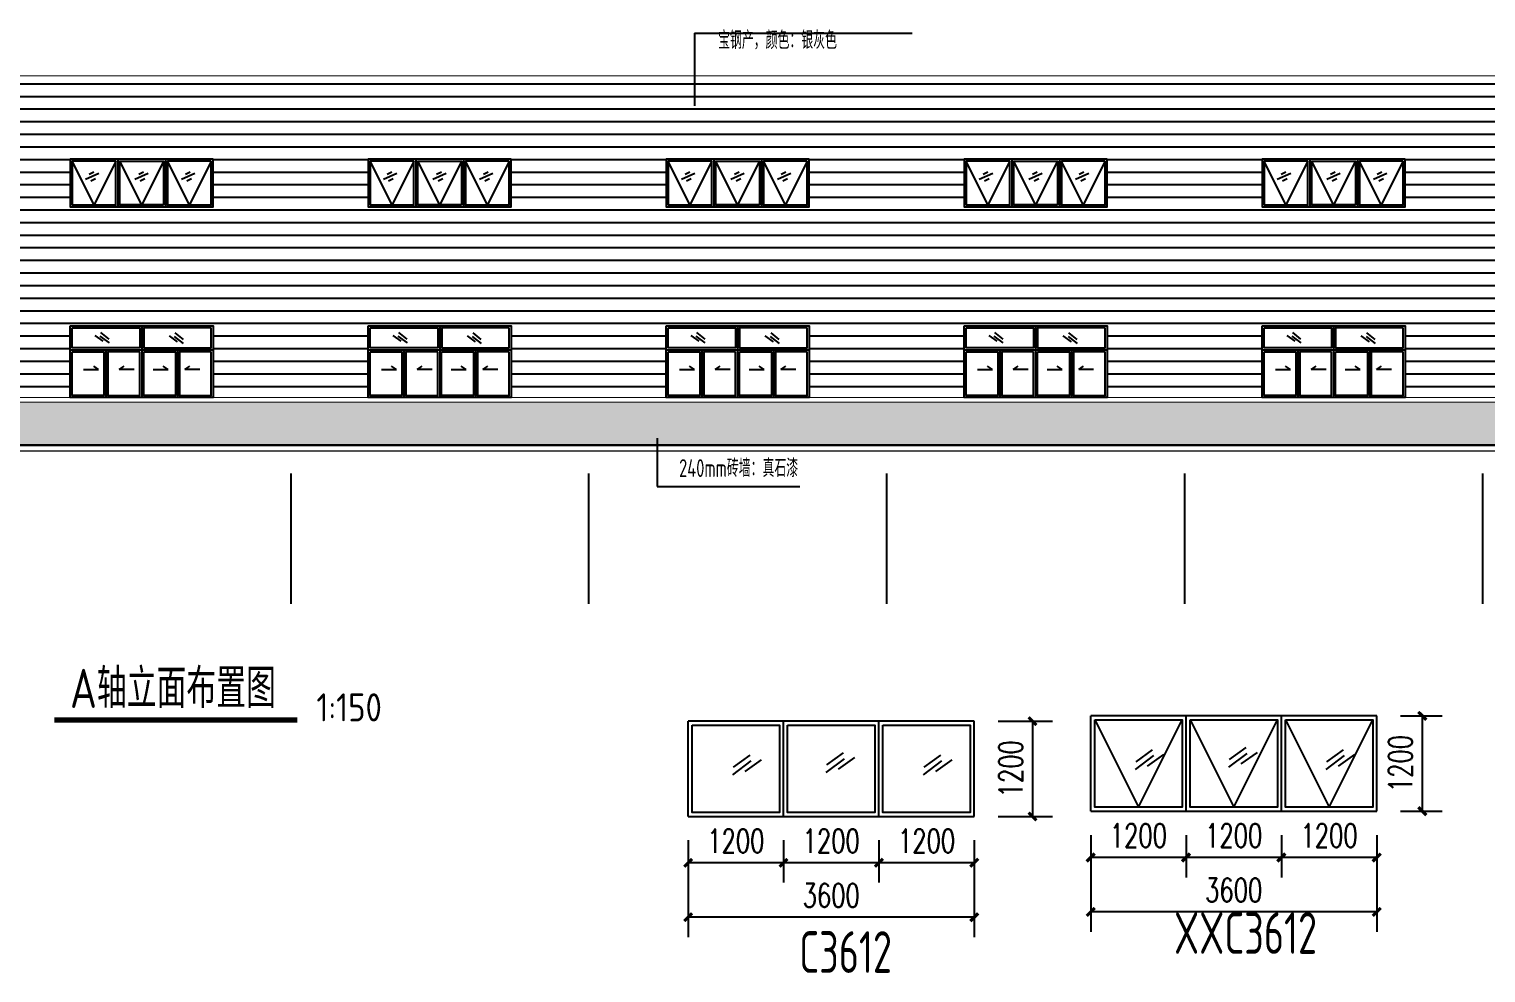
# Model space of a CAD drawing. Extents: x 177291 to 1288761, y 177638 to 322898.
# Drawn here: x 616102 to 652768, y 268441 to 292206 of the extents above; entities that cross this region are included whole.
import ezdxf
from ezdxf.enums import TextEntityAlignment as Align

# ---------------------------------------------------------------- set-up
doc = ezdxf.new("R2010")
doc.units = 0
doc.header["$LTSCALE"] = 1000
for name, color, linetype in [('8', 3, 'Continuous'), ('AXIS', 3, 'Continuous'), ('DIM_SYMB', 3, 'Continuous'), ('PUB_TEXT', 7, 'Continuous'), ('TEXT', 7, 'Continuous')]:
    doc.layers.add(name, color=color, linetype=linetype)
doc.styles.add('_TCH_DIM_T3', font='SIMPLEX', dxfattribs={"width": 0.705882, "bigfont": 'GBCBIG'})
doc.styles.add('C', font='tssdeng.shx', dxfattribs={"height": 3, "bigfont": 'tssdchn.shx'})
doc.styles.get("Standard").update_dxf_attribs({"font": 'gbenor.shx', "bigfont": 'gbcbig.shx'})
doc.styles.add('标准字体', font='tssdeng.shx', dxfattribs={"width": 0.7, "bigfont": 'tssdchn.shx'})
doc.dimstyles.new('TCH-200-2', dxfattribs={"dimtxt": 595, "dimasz": 200, "dimexe": 500, "dimexo": 600, "dimgap": 252.5, "dimtad": 1, "dimdec": 0, "dimlfac": 0.5, "dimzin": 0, "dimdsep": 46, "dimtxsty": '_TCH_DIM_T3', "dimblk": 'ARCHTICK', "dimcen": 0.09, "dimclrd": 124, "dimclre": 124, "dimclrt": 7, "dimazin": 2, "dimtfac": 1, "dimtdec": 0, "dimtix": 1, "dimtmove": 2, "dimatfit": 3, "dimfxl": 1, "dimtolj": 1, "dimtzin": 0, "dimarcsym": 0})

# ---------------------------------------------------------------- blocks, each defined once
blk = doc.blocks.new('_ArchTick')
at = {"color": 0, "linetype": 'ByBlock', "const_width": 0.4}
blk.add_lwpolyline([(-0.5, -0.5), (0.5, 0.5)], dxfattribs=at)
blk = doc.blocks.new('*D388')
at = {"layer": 'AXIS', "color": 124, "linetype": 'ByBlock', "lineweight": -2, "transparency": 16777216}
for p, q in [((647622, 271913), (647622, 270847)), ((650022, 271913), (650022, 270847)), ((650022, 271347), (647622, 271347))]:
    blk.add_line(p, q, dxfattribs=at)
at = {"layer": 'Defpoints', "color": 0, "linetype": 'ByBlock', "transparency": 16777216}
for p in [(647622, 272513), (650022, 272513), (647622, 271347)]:
    blk.add_point(p, dxfattribs=at)
at = {"layer": 'AXIS', "color": 124, "linetype": 'ByBlock', "lineweight": -2, "transparency": 16777216, "xscale": 200, "yscale": 200, "zscale": 200, "rotation": 180}
blk.add_blockref('_ArchTick', (647622, 271347), dxfattribs=at)
at = {"layer": 'AXIS', "color": 124, "linetype": 'ByBlock', "lineweight": -2, "transparency": 16777216, "xscale": 200, "yscale": 200, "zscale": 200}
blk.add_blockref('_ArchTick', (650022, 271347), dxfattribs=at)
at = {"layer": 'AXIS', "color": 7, "linetype": 'ByBlock', "transparency": 16777216, "insert": (648822, 271897), "char_height": 595, "attachment_point": 5, "style": '_TCH_DIM_T3'}
blk.add_mtext('\\A1;1200', dxfattribs=at)
blk = doc.blocks.new('*D389')
at = {"layer": 'AXIS', "color": 124, "linetype": 'ByBlock', "lineweight": -2, "transparency": 16777216}
for p, q in [((645222, 271913), (645222, 270847)), ((647622, 271913), (647622, 270847)), ((647622, 271347), (645222, 271347))]:
    blk.add_line(p, q, dxfattribs=at)
at = {"layer": 'Defpoints', "color": 0, "linetype": 'ByBlock', "transparency": 16777216}
for p in [(645222, 272513), (647622, 272513), (645222, 271347)]:
    blk.add_point(p, dxfattribs=at)
at = {"layer": 'AXIS', "color": 124, "linetype": 'ByBlock', "lineweight": -2, "transparency": 16777216, "xscale": 200, "yscale": 200, "zscale": 200, "rotation": 180}
blk.add_blockref('_ArchTick', (645222, 271347), dxfattribs=at)
at = {"layer": 'AXIS', "color": 124, "linetype": 'ByBlock', "lineweight": -2, "transparency": 16777216, "xscale": 200, "yscale": 200, "zscale": 200}
blk.add_blockref('_ArchTick', (647622, 271347), dxfattribs=at)
at = {"layer": 'AXIS', "color": 7, "linetype": 'ByBlock', "transparency": 16777216, "insert": (646422, 271897), "char_height": 595, "attachment_point": 5, "style": '_TCH_DIM_T3'}
blk.add_mtext('\\A1;1200', dxfattribs=at)
blk = doc.blocks.new('*D390')
at = {"layer": 'AXIS', "color": 124, "linetype": 'ByBlock', "lineweight": -2, "transparency": 16777216}
for p, q in [((642822, 271913), (642822, 269476)), ((650022, 271913), (650022, 269476)), ((650022, 269976), (642822, 269976))]:
    blk.add_line(p, q, dxfattribs=at)
at = {"layer": 'Defpoints', "color": 0, "linetype": 'ByBlock', "transparency": 16777216}
for p in [(642822, 272513), (650022, 272513), (642822, 269976)]:
    blk.add_point(p, dxfattribs=at)
at = {"layer": 'AXIS', "color": 124, "linetype": 'ByBlock', "lineweight": -2, "transparency": 16777216, "xscale": 200, "yscale": 200, "zscale": 200, "rotation": 180}
blk.add_blockref('_ArchTick', (642822, 269976), dxfattribs=at)
at = {"layer": 'AXIS', "color": 124, "linetype": 'ByBlock', "lineweight": -2, "transparency": 16777216, "xscale": 200, "yscale": 200, "zscale": 200}
blk.add_blockref('_ArchTick', (650022, 269976), dxfattribs=at)
at = {"layer": 'AXIS', "color": 7, "linetype": 'ByBlock', "transparency": 16777216, "insert": (646422, 270526), "char_height": 595, "attachment_point": 5, "style": '_TCH_DIM_T3'}
blk.add_mtext('\\A1;3600', dxfattribs=at)
blk = doc.blocks.new('*D391')
at = {"layer": 'AXIS', "color": 124, "linetype": 'ByBlock', "lineweight": -2, "transparency": 16777216}
for p, q in [((650622, 274913), (651668, 274913)), ((651168, 274913), (651168, 272513)), ((650622, 272513), (651668, 272513))]:
    blk.add_line(p, q, dxfattribs=at)
at = {"layer": 'Defpoints', "color": 0, "linetype": 'ByBlock', "transparency": 16777216}
for p in [(650022, 274913), (650022, 272513), (651168, 272513)]:
    blk.add_point(p, dxfattribs=at)
at = {"layer": 'AXIS', "color": 124, "linetype": 'ByBlock', "lineweight": -2, "transparency": 16777216, "xscale": 200, "yscale": 200, "zscale": 200}
for p, rotation in [((651168, 274913), 90), ((651168, 272513), 270)]:
    blk.add_blockref('_ArchTick', p, dxfattribs=dict(at, rotation=rotation))
at = {"layer": 'AXIS', "color": 7, "linetype": 'ByBlock', "transparency": 16777216, "insert": (650618, 273713), "char_height": 595, "attachment_point": 5, "rotation": 90, "style": '_TCH_DIM_T3'}
blk.add_mtext('\\A1;1200', dxfattribs=at)
blk = doc.blocks.new('*D392')
at = {"layer": 'AXIS', "color": 124, "linetype": 'ByBlock', "lineweight": -2, "transparency": 16777216}
for p, q in [((642822, 271913), (642822, 270847)), ((645222, 271913), (645222, 270847)), ((645222, 271347), (642822, 271347))]:
    blk.add_line(p, q, dxfattribs=at)
at = {"layer": 'Defpoints', "color": 0, "linetype": 'ByBlock', "transparency": 16777216}
for p in [(642822, 272513), (645222, 272513), (642822, 271347)]:
    blk.add_point(p, dxfattribs=at)
at = {"layer": 'AXIS', "color": 124, "linetype": 'ByBlock', "lineweight": -2, "transparency": 16777216, "xscale": 200, "yscale": 200, "zscale": 200, "rotation": 180}
blk.add_blockref('_ArchTick', (642822, 271347), dxfattribs=at)
at = {"layer": 'AXIS', "color": 124, "linetype": 'ByBlock', "lineweight": -2, "transparency": 16777216, "xscale": 200, "yscale": 200, "zscale": 200}
blk.add_blockref('_ArchTick', (645222, 271347), dxfattribs=at)
at = {"layer": 'AXIS', "color": 7, "linetype": 'ByBlock', "transparency": 16777216, "insert": (644022, 271897), "char_height": 595, "attachment_point": 5, "style": '_TCH_DIM_T3'}
blk.add_mtext('\\A1;1200', dxfattribs=at)
blk = doc.blocks.new('*D405')
at = {"layer": 'AXIS', "color": 124, "linetype": 'ByBlock', "lineweight": -2, "transparency": 16777216}
for p, q in [((637490, 271780), (637490, 270713)), ((639890, 271780), (639890, 270713)), ((639890, 271213), (637490, 271213))]:
    blk.add_line(p, q, dxfattribs=at)
at = {"layer": 'Defpoints', "color": 0, "linetype": 'ByBlock', "transparency": 16777216}
for p in [(637490, 272380), (639890, 272380), (637490, 271213)]:
    blk.add_point(p, dxfattribs=at)
at = {"layer": 'AXIS', "color": 124, "linetype": 'ByBlock', "lineweight": -2, "transparency": 16777216, "xscale": 200, "yscale": 200, "zscale": 200, "rotation": 180}
blk.add_blockref('_ArchTick', (637490, 271213), dxfattribs=at)
at = {"layer": 'AXIS', "color": 124, "linetype": 'ByBlock', "lineweight": -2, "transparency": 16777216, "xscale": 200, "yscale": 200, "zscale": 200}
blk.add_blockref('_ArchTick', (639890, 271213), dxfattribs=at)
at = {"layer": 'AXIS', "color": 7, "linetype": 'ByBlock', "transparency": 16777216, "insert": (638690, 271763), "char_height": 595, "attachment_point": 5, "style": '_TCH_DIM_T3'}
blk.add_mtext('\\A1;1200', dxfattribs=at)
blk = doc.blocks.new('*D406')
at = {"layer": 'AXIS', "color": 124, "linetype": 'ByBlock', "lineweight": -2, "transparency": 16777216}
for p, q in [((635090, 271780), (635090, 270713)), ((637490, 271780), (637490, 270713)), ((637490, 271213), (635090, 271213))]:
    blk.add_line(p, q, dxfattribs=at)
at = {"layer": 'Defpoints', "color": 0, "linetype": 'ByBlock', "transparency": 16777216}
for p in [(635090, 272380), (637490, 272380), (635090, 271213)]:
    blk.add_point(p, dxfattribs=at)
at = {"layer": 'AXIS', "color": 124, "linetype": 'ByBlock', "lineweight": -2, "transparency": 16777216, "xscale": 200, "yscale": 200, "zscale": 200, "rotation": 180}
blk.add_blockref('_ArchTick', (635090, 271213), dxfattribs=at)
at = {"layer": 'AXIS', "color": 124, "linetype": 'ByBlock', "lineweight": -2, "transparency": 16777216, "xscale": 200, "yscale": 200, "zscale": 200}
blk.add_blockref('_ArchTick', (637490, 271213), dxfattribs=at)
at = {"layer": 'AXIS', "color": 7, "linetype": 'ByBlock', "transparency": 16777216, "insert": (636290, 271763), "char_height": 595, "attachment_point": 5, "style": '_TCH_DIM_T3'}
blk.add_mtext('\\A1;1200', dxfattribs=at)
blk = doc.blocks.new('*D407')
at = {"layer": 'AXIS', "color": 124, "linetype": 'ByBlock', "lineweight": -2, "transparency": 16777216}
for p, q in [((632690, 271780), (632690, 269343)), ((639890, 271780), (639890, 269343)), ((639890, 269843), (632690, 269843))]:
    blk.add_line(p, q, dxfattribs=at)
at = {"layer": 'Defpoints', "color": 0, "linetype": 'ByBlock', "transparency": 16777216}
for p in [(632690, 272380), (639890, 272380), (632690, 269843)]:
    blk.add_point(p, dxfattribs=at)
at = {"layer": 'AXIS', "color": 124, "linetype": 'ByBlock', "lineweight": -2, "transparency": 16777216, "xscale": 200, "yscale": 200, "zscale": 200, "rotation": 180}
blk.add_blockref('_ArchTick', (632690, 269843), dxfattribs=at)
at = {"layer": 'AXIS', "color": 124, "linetype": 'ByBlock', "lineweight": -2, "transparency": 16777216, "xscale": 200, "yscale": 200, "zscale": 200}
blk.add_blockref('_ArchTick', (639890, 269843), dxfattribs=at)
at = {"layer": 'AXIS', "color": 7, "linetype": 'ByBlock', "transparency": 16777216, "insert": (636290, 270393), "char_height": 595, "attachment_point": 5, "style": '_TCH_DIM_T3'}
blk.add_mtext('\\A1;3600', dxfattribs=at)
blk = doc.blocks.new('*D408')
at = {"layer": 'AXIS', "color": 124, "linetype": 'ByBlock', "lineweight": -2, "transparency": 16777216}
for p, q in [((640490, 274780), (641858, 274780)), ((641358, 274780), (641358, 272380)), ((640490, 272380), (641858, 272380))]:
    blk.add_line(p, q, dxfattribs=at)
at = {"layer": 'Defpoints', "color": 0, "linetype": 'ByBlock', "transparency": 16777216}
for p in [(639890, 274780), (639890, 272380), (641358, 272380)]:
    blk.add_point(p, dxfattribs=at)
at = {"layer": 'AXIS', "color": 124, "linetype": 'ByBlock', "lineweight": -2, "transparency": 16777216, "xscale": 200, "yscale": 200, "zscale": 200}
for p, rotation in [((641358, 274780), 90), ((641358, 272380), 270)]:
    blk.add_blockref('_ArchTick', p, dxfattribs=dict(at, rotation=rotation))
at = {"layer": 'AXIS', "color": 7, "linetype": 'ByBlock', "transparency": 16777216, "insert": (640808, 273580), "char_height": 595, "attachment_point": 5, "rotation": 90, "style": '_TCH_DIM_T3'}
blk.add_mtext('\\A1;1200', dxfattribs=at)
blk = doc.blocks.new('*D409')
at = {"layer": 'AXIS', "color": 124, "linetype": 'ByBlock', "lineweight": -2, "transparency": 16777216}
for p, q in [((632690, 271780), (632690, 270713)), ((635090, 271780), (635090, 270713)), ((635090, 271213), (632690, 271213))]:
    blk.add_line(p, q, dxfattribs=at)
at = {"layer": 'Defpoints', "color": 0, "linetype": 'ByBlock', "transparency": 16777216}
for p in [(632690, 272380), (635090, 272380), (632690, 271213)]:
    blk.add_point(p, dxfattribs=at)
at = {"layer": 'AXIS', "color": 124, "linetype": 'ByBlock', "lineweight": -2, "transparency": 16777216, "xscale": 200, "yscale": 200, "zscale": 200, "rotation": 180}
blk.add_blockref('_ArchTick', (632690, 271213), dxfattribs=at)
at = {"layer": 'AXIS', "color": 124, "linetype": 'ByBlock', "lineweight": -2, "transparency": 16777216, "xscale": 200, "yscale": 200, "zscale": 200}
blk.add_blockref('_ArchTick', (635090, 271213), dxfattribs=at)
at = {"layer": 'AXIS', "color": 7, "linetype": 'ByBlock', "transparency": 16777216, "insert": (633890, 271763), "char_height": 595, "attachment_point": 5, "style": '_TCH_DIM_T3'}
blk.add_mtext('\\A1;1200', dxfattribs=at)

msp = doc.modelspace()

# ---------------------------------------------------------------- hatches: boundary and pattern name
at = {"true_color": 0xc7c8ca}
h = msp.add_hatch(dxfattribs=at)
h.set_pattern_fill('ANSI31', color=9, scale=200, angle=315)
h.set_pattern_definition([(0, (0, 0), (9e-14, 317.5), [])])
h.paths.add_polyline_path([(660151.98, 291030.6), (607665.65, 291030.6), (607698.94, 282930.68), (609635.26, 282930.68), (609635.26, 284730.68), (613235.29, 284730.68), (613235.29, 282930.68), (617135.26, 282930.68), (617135.26, 284730.68), (620735.29, 284730.68), (620735.29, 282930.68), (624635.26, 282930.68), (624635.26, 284730.68), (628235.29, 284730.68), (628235.29, 282930.68), (632135.26, 282930.68), (632135.26, 284730.68), (635735.29, 284730.68), (635735.29, 282930.68), (639635.26, 282930.68), (639635.26, 284730.68), (643235.29, 284730.68), (643235.29, 282930.68), (647135.26, 282930.68), (647135.26, 284730.68), (650735.29, 284730.68), (650735.29, 282930.68), (651035.28, 282930.68), (654635.26, 282930.68), (654635.26, 284730.68), (658235.29, 284730.68), (658235.29, 282930.68), (660185.27, 282930.68)])
h.paths.add_polyline_path([(635735.31, 287730.68), (632135.31, 287730.68), (632135.31, 288930.68), (635735.31, 288930.68)], flags=16)
h.paths.add_polyline_path([(635685.67, 287780.71), (634585.62, 287780.67), (634585.61, 288880.67), (635685.67, 288880.71)], flags=0)
h.paths.add_polyline_path([(634485.31, 287780.68), (633385.31, 287780.68), (633385.31, 288880.67), (634485.31, 288880.67)], flags=0)
h.paths.add_polyline_path([(639635.31, 288930.68), (643235.31, 288930.68), (643235.31, 287730.68), (639635.31, 287730.68)], flags=16)
h.paths.add_polyline_path([(639685.25, 287780.68), (639685.25, 288880.67), (640785.31, 288880.67), (640785.31, 287780.68)], flags=0)
h.paths.add_polyline_path([(633285.31, 287780.68), (632185.25, 287780.68), (632185.25, 288880.67), (633285.31, 288880.67)], flags=0)
h.paths.add_polyline_path([(640885.31, 287780.68), (640885.31, 288880.67), (641985.31, 288880.67), (641985.31, 287780.68)], flags=0)
h.paths.add_polyline_path([(642085.62, 287780.67), (642085.61, 288880.67), (643185.67, 288880.71), (643185.67, 287780.71)], flags=0)
h.paths.add_polyline_path([(628235.31, 287730.68), (624635.31, 287730.68), (624635.31, 288930.68), (628235.31, 288930.68)], flags=16)
h.paths.add_polyline_path([(628185.67, 287780.71), (627085.62, 287780.67), (627085.61, 288880.67), (628185.67, 288880.71)], flags=0)
h.paths.add_polyline_path([(626985.31, 287780.68), (625885.31, 287780.68), (625885.31, 288880.67), (626985.31, 288880.67)], flags=0)
h.paths.add_polyline_path([(647135.31, 288930.68), (650735.31, 288930.68), (650735.31, 287730.68), (647135.31, 287730.68)], flags=16)
h.paths.add_polyline_path([(647185.25, 287780.68), (647185.25, 288880.67), (648285.31, 288880.67), (648285.31, 287780.68)], flags=0)
h.paths.add_polyline_path([(625785.31, 287780.68), (624685.25, 287780.68), (624685.25, 288880.67), (625785.31, 288880.67)], flags=0)
h.paths.add_polyline_path([(648385.31, 287780.68), (648385.31, 288880.67), (649485.31, 288880.67), (649485.31, 287780.68)], flags=0)
h.paths.add_polyline_path([(649585.62, 287780.67), (649585.61, 288880.67), (650685.67, 288880.71), (650685.67, 287780.71)], flags=0)
h.paths.add_polyline_path([(620735.31, 287730.68), (617135.31, 287730.68), (617135.31, 288930.68), (620735.31, 288930.68)], flags=16)
h.paths.add_polyline_path([(620685.67, 287780.71), (619585.62, 287780.67), (619585.61, 288880.67), (620685.67, 288880.71)], flags=0)
h.paths.add_polyline_path([(619485.31, 287780.68), (618385.31, 287780.68), (618385.31, 288880.67), (619485.31, 288880.67)], flags=0)
h.paths.add_polyline_path([(654635.31, 288930.68), (658235.31, 288930.68), (658235.31, 287730.68), (654635.31, 287730.68)], flags=16)
h.paths.add_polyline_path([(654685.25, 287780.68), (654685.25, 288880.67), (655785.31, 288880.67), (655785.31, 287780.68)], flags=0)
h.paths.add_polyline_path([(618285.31, 287780.68), (617185.25, 287780.68), (617185.25, 288880.67), (618285.31, 288880.67)], flags=0)
h.paths.add_polyline_path([(655885.31, 287780.68), (655885.31, 288880.67), (656985.31, 288880.67), (656985.31, 287780.68)], flags=0)
h.paths.add_polyline_path([(657085.62, 287780.67), (657085.61, 288880.67), (658185.67, 288880.71), (658185.67, 287780.71)], flags=0)
h.paths.add_polyline_path([(613235.31, 287730.68), (609635.31, 287730.68), (609635.31, 288930.68), (613235.31, 288930.68)], flags=16)
h.paths.add_polyline_path([(613185.67, 287780.71), (612085.62, 287780.67), (612085.61, 288880.67), (613185.67, 288880.71)], flags=0)
h.paths.add_polyline_path([(611985.31, 287780.68), (610885.31, 287780.68), (610885.31, 288880.67), (611985.31, 288880.67)], flags=0)
h.paths.add_polyline_path([(610785.31, 287780.68), (609685.25, 287780.68), (609685.25, 288880.67), (610785.31, 288880.67)], flags=0)
h = msp.add_hatch(dxfattribs=at)
h.set_pattern_fill('AR-B816', color=9, scale=150)
h.set_pattern_definition([(0, (241349.55, 200864.96), (0, 181.9656), []), (90, (241349.55, 200864.96), (-181.9656, 181.9656), [181.9656, -181.9656])])
h.paths.add_polyline_path([(607698.94, 282810.68), (607698.94, 281730.68), (628535.28, 281730.68), (628535.28, 282810.68)])
edge = h.paths.add_edge_path()
edge.add_line((646835.28, 282810.68), (628535.28, 282810.68))
edge.add_line((628535.28, 282810.68), (628535.28, 281730.68))
edge.add_line((628535.28, 281730.68), (646854.61, 281721.9))
edge.add_line((646854.61, 281721.9), (646854.61, 282801.9))
h.paths.add_polyline_path([(660185.28, 282810.68), (646854.61, 282801.9), (646854.61, 281721.9), (660185.28, 281730.68)])
h.paths.add_polyline_path([(668300.17, 282810.68), (660185.28, 282810.68), (660185.28, 281730.68), (668300.17, 281730.68)])

# ---------------------------------------------------------------- linework, layer by layer
at = {"color": 3}
for p, q in [((617735.28, 287780.68), (617185.25, 288880.67)), ((618285.31, 288880.67), (617735.28, 287780.68)), ((618935.31, 287780.68), (618385.31, 288880.67)), ((619485.31, 288880.67), (618935.31, 287780.68)), ((620135.65, 287780.69), (619585.61, 288880.67)), ((620685.67, 288880.71), (620135.65, 287780.69)), ((625235.28, 287780.68), (624685.25, 288880.67)), ((625785.31, 288880.67), (625235.28, 287780.68)), ((626435.31, 287780.68), (625885.31, 288880.67)), ((626985.31, 288880.67), (626435.31, 287780.68)), ((627635.65, 287780.69), (627085.61, 288880.67)), ((628185.67, 288880.71), (627635.65, 287780.69)), ((632735.28, 287780.68), (632185.25, 288880.67)), ((633285.31, 288880.67), (632735.28, 287780.68)), ((633935.31, 287780.68), (633385.31, 288880.67)), ((634485.31, 288880.67), (633935.31, 287780.68)), ((635135.65, 287780.69), (634585.61, 288880.67)), ((635685.67, 288880.71), (635135.65, 287780.69)), ((640235.28, 287780.68), (639685.25, 288880.67)), ((640785.31, 288880.67), (640235.28, 287780.68)), ((641435.31, 287780.68), (640885.31, 288880.67)), ((641985.31, 288880.67), (641435.31, 287780.68)), ((642635.65, 287780.69), (642085.61, 288880.67)), ((643185.67, 288880.71), (642635.65, 287780.69)), ((647735.28, 287780.68), (647185.25, 288880.67)), ((648285.31, 288880.67), (647735.28, 287780.68)), ((648935.31, 287780.68), (648385.31, 288880.67)), ((649485.31, 288880.67), (648935.31, 287780.68)), ((650135.65, 287780.69), (649585.61, 288880.67)), ((650685.67, 288880.71), (650135.65, 287780.69))]:
    msp.add_line(p, q, dxfattribs=at)
for p, q in [((617856.9, 288571.54), (617518.59, 288418.94)), ((617732.28, 288603.59), (617614.61, 288546.53)), ((618335.31, 288930.68), (618335.31, 287730.68)), ((619101.61, 288571.54), (618763.3, 288418.94)), ((618976.99, 288603.59), (618859.32, 288546.53)), ((619535.3, 288930.68), (619535.31, 287730.68)), ((620276.59, 288571.56), (619938.27, 288418.95)), ((620151.96, 288603.61), (620034.3, 288546.55)), ((625356.9, 288571.54), (625018.59, 288418.94)), ((625232.28, 288603.59), (625114.61, 288546.53)), ((625835.31, 288930.68), (625835.31, 287730.68)), ((626601.61, 288571.54), (626263.3, 288418.94)), ((626476.99, 288603.59), (626359.32, 288546.53)), ((627035.3, 288930.68), (627035.31, 287730.68)), ((627776.59, 288571.56), (627438.27, 288418.95)), ((627651.96, 288603.61), (627534.3, 288546.55)), ((632856.9, 288571.54), (632518.59, 288418.94)), ((632732.28, 288603.59), (632614.61, 288546.53)), ((633335.31, 288930.68), (633335.31, 287730.68)), ((634101.61, 288571.54), (633763.3, 288418.94)), ((633976.99, 288603.59), (633859.32, 288546.53)), ((634535.3, 288930.68), (634535.31, 287730.68)), ((635276.59, 288571.56), (634938.27, 288418.95)), ((635151.96, 288603.61), (635034.3, 288546.55)), ((640356.9, 288571.54), (640018.59, 288418.94)), ((640232.28, 288603.59), (640114.61, 288546.53)), ((640835.31, 288930.68), (640835.31, 287730.68)), ((641601.61, 288571.54), (641263.3, 288418.94)), ((641476.99, 288603.59), (641359.32, 288546.53)), ((642035.3, 288930.68), (642035.31, 287730.68)), ((642776.59, 288571.56), (642438.27, 288418.95)), ((642651.96, 288603.61), (642534.3, 288546.55)), ((647856.9, 288571.54), (647518.59, 288418.94)), ((647732.28, 288603.59), (647614.61, 288546.53)), ((648335.31, 288930.68), (648335.31, 287730.68)), ((649101.61, 288571.54), (648763.3, 288418.94)), ((648976.99, 288603.59), (648859.32, 288546.53)), ((649535.3, 288930.68), (649535.31, 287730.68)), ((650276.59, 288571.56), (649938.27, 288418.95)), ((650151.96, 288603.61), (650034.3, 288546.55)), ((617768.47, 288435.69), (617650.81, 288378.63)), ((619013.19, 288435.69), (618895.52, 288378.63)), ((620188.16, 288435.71), (620070.5, 288378.65)), ((625268.47, 288435.69), (625150.81, 288378.63)), ((626513.19, 288435.69), (626395.52, 288378.63)), ((627688.16, 288435.71), (627570.5, 288378.65)), ((632768.47, 288435.69), (632650.81, 288378.63)), ((634013.19, 288435.69), (633895.52, 288378.63)), ((635188.16, 288435.71), (635070.5, 288378.65)), ((640268.47, 288435.69), (640150.81, 288378.63)), ((641513.19, 288435.69), (641395.52, 288378.63)), ((642688.16, 288435.71), (642570.5, 288378.65)), ((647768.47, 288435.69), (647650.81, 288378.63)), ((649013.19, 288435.69), (648895.52, 288378.63)), ((650188.16, 288435.71), (650070.5, 288378.65)), ((620735.31, 287730.68), (617135.25, 287730.68)), ((628235.31, 287730.68), (624635.25, 287730.68)), ((635735.31, 287730.68), (632135.25, 287730.68)), ((643235.31, 287730.68), (639635.25, 287730.68)), ((650735.31, 287730.68), (647135.25, 287730.68)), ((617897.11, 284567.39), (618105.94, 284399.8)), ((618935.3, 284730.68), (618935.28, 282930.68)), ((619766.43, 284557.24), (619975.26, 284389.65)), ((625397.11, 284567.39), (625605.94, 284399.8)), ((626435.3, 284730.68), (626435.28, 282930.68)), ((627266.43, 284557.24), (627475.26, 284389.65)), ((632897.11, 284567.39), (633105.94, 284399.8)), ((633935.3, 284730.68), (633935.28, 282930.68)), ((634766.43, 284557.24), (634975.26, 284389.65)), ((640397.11, 284567.39), (640605.94, 284399.8)), ((641435.3, 284730.68), (641435.28, 282930.68)), ((642266.43, 284557.24), (642475.26, 284389.65)), ((647897.11, 284567.39), (648105.94, 284399.8)), ((648935.3, 284730.68), (648935.28, 282930.68)), ((649766.43, 284557.24), (649975.26, 284389.65)), ((617754.41, 284490.23), (617959.76, 284344.15)), ((617883.19, 284476.32), (618112.9, 284302.41)), ((619623.73, 284480.08), (619829.08, 284334)), ((619752.51, 284466.17), (619982.22, 284292.26)), ((625254.41, 284490.23), (625459.76, 284344.15)), ((625383.19, 284476.32), (625612.9, 284302.41)), ((627123.73, 284480.08), (627329.08, 284334)), ((627252.51, 284466.17), (627482.22, 284292.26)), ((632754.41, 284490.23), (632959.76, 284344.15)), ((632883.19, 284476.32), (633112.9, 284302.41)), ((634623.73, 284480.08), (634829.08, 284334)), ((634752.51, 284466.17), (634982.22, 284292.26)), ((640254.41, 284490.23), (640459.76, 284344.15)), ((640383.19, 284476.32), (640612.9, 284302.41)), ((642123.73, 284480.08), (642329.08, 284334)), ((642252.51, 284466.17), (642482.22, 284292.26)), ((647754.41, 284490.23), (647959.76, 284344.15)), ((647883.19, 284476.32), (648112.9, 284302.41)), ((649623.73, 284480.08), (649829.08, 284334)), ((649752.51, 284466.17), (649982.22, 284292.26)), ((617135.26, 284130.68), (620735.35, 284130.68)), ((618035.29, 284130.69), (618035.27, 282930.69)), ((619835.29, 284130.68), (619835.29, 282930.68)), ((624635.26, 284130.68), (628235.35, 284130.68)), ((625535.29, 284130.69), (625535.27, 282930.69)), ((627335.29, 284130.68), (627335.29, 282930.68)), ((632135.26, 284130.68), (635735.35, 284130.68)), ((633035.29, 284130.69), (633035.27, 282930.69)), ((634835.29, 284130.68), (634835.29, 282930.68)), ((639635.26, 284130.68), (643235.35, 284130.68)), ((640535.29, 284130.69), (640535.27, 282930.69)), ((642335.29, 284130.68), (642335.29, 282930.68)), ((647135.26, 284130.68), (650735.35, 284130.68)), ((648035.29, 284130.69), (648035.27, 282930.69)), ((649835.29, 284130.68), (649835.29, 282930.68)), ((617474.27, 283637.79), (617850.96, 283637.78)), ((617850.96, 283637.78), (617726.12, 283722.23)), ((618369.35, 283637.78), (618494.18, 283722.22)), ((618746.04, 283637.77), (618369.35, 283637.78)), ((619224.54, 283637.77), (619601.23, 283637.77)), ((619601.23, 283637.77), (619476.39, 283722.21)), ((620019.62, 283637.77), (620144.45, 283722.21)), ((620396.31, 283637.77), (620019.62, 283637.77)), ((624974.27, 283637.79), (625350.96, 283637.78)), ((625350.96, 283637.78), (625226.12, 283722.23)), ((625869.35, 283637.78), (625994.18, 283722.22)), ((626246.04, 283637.77), (625869.35, 283637.78)), ((626724.54, 283637.77), (627101.23, 283637.77)), ((627101.23, 283637.77), (626976.39, 283722.21)), ((627519.62, 283637.77), (627644.45, 283722.21)), ((627896.31, 283637.77), (627519.62, 283637.77)), ((632474.27, 283637.79), (632850.96, 283637.78)), ((632850.96, 283637.78), (632726.12, 283722.23)), ((633369.35, 283637.78), (633494.18, 283722.22)), ((633746.04, 283637.77), (633369.35, 283637.78)), ((634224.54, 283637.77), (634601.23, 283637.77)), ((634601.23, 283637.77), (634476.39, 283722.21)), ((635019.62, 283637.77), (635144.45, 283722.21)), ((635396.31, 283637.77), (635019.62, 283637.77)), ((639974.27, 283637.79), (640350.96, 283637.78)), ((640350.96, 283637.78), (640226.12, 283722.23)), ((640869.35, 283637.78), (640994.18, 283722.22)), ((641246.04, 283637.77), (640869.35, 283637.78)), ((641724.54, 283637.77), (642101.23, 283637.77)), ((642101.23, 283637.77), (641976.39, 283722.21)), ((642519.62, 283637.77), (642644.45, 283722.21)), ((642896.31, 283637.77), (642519.62, 283637.77)), ((647474.27, 283637.79), (647850.96, 283637.78)), ((647850.96, 283637.78), (647726.12, 283722.23)), ((648369.35, 283637.78), (648494.18, 283722.22)), ((648746.04, 283637.77), (648369.35, 283637.78)), ((649224.54, 283637.77), (649601.23, 283637.77)), ((649601.23, 283637.77), (649476.39, 283722.21)), ((650019.62, 283637.77), (650144.45, 283722.21)), ((650396.31, 283637.77), (650019.62, 283637.77)), ((607698.94, 281730.68), (668300.17, 281730.68)), ((668300.17, 281730.68), (607698.94, 281730.68)), ((607698.94, 281730.68), (668300.17, 281730.68)), ((607698.94, 281730.68), (668300.17, 281730.68)), ((632689.72, 272379.76), (632689.72, 274779.76)), ((639889.9, 274779.76), (632689.72, 274779.76)), ((635089.78, 272379.76), (635089.78, 274779.76)), ((635089.78, 272379.76), (635089.78, 274779.76)), ((637489.84, 272379.76), (637489.84, 274779.76)), ((639889.9, 272379.76), (639889.9, 274779.76)), ((642822.13, 272512.89), (642822.13, 274912.89)), ((650022.31, 274912.89), (642822.13, 274912.89)), ((645222.19, 272512.89), (645222.19, 274912.89)), ((645222.19, 272512.89), (645222.19, 274912.89)), ((647622.25, 272512.89), (647622.25, 274912.89)), ((650022.31, 272512.89), (650022.31, 274912.89)), ((642822.13, 272512.89), (645222.19, 272512.89)), ((645222.19, 272512.89), (650022.31, 272512.89)), ((632689.72, 272379.76), (635089.78, 272379.76)), ((635089.78, 272379.76), (639889.9, 272379.76))]:
    msp.add_line(p, q)
at = {"color": 21}
for p, q in [((642922.19, 274812.89), (644022.22, 272612.89)), ((644022.22, 272612.89), (645122.25, 274812.89)), ((645322.19, 274812.89), (646422.22, 272612.89)), ((646422.22, 272612.89), (647522.25, 274812.89)), ((647722.31, 274812.89), (648822.34, 272612.89)), ((648822.34, 272612.89), (649922.37, 274812.89))]:
    msp.add_line(p, q, dxfattribs=at)
at = {"const_width": 30}
for points in [[(607665.65, 291030.6), (668266.88, 291030.6)], [(651035.28, 282930.68), (607698.94, 282930.68)], [(607698.94, 282810.68), (651035.28, 282810.68)], [(668300.17, 282930.68), (651035.28, 282930.68)], [(651035.28, 282810.68), (668300.17, 282810.68)], [(668300.17, 281730.68), (607698.94, 281730.68)], [(605681.4, 281580.68), (669357.51, 281580.68)]]:
    msp.add_lwpolyline(points, dxfattribs=at)
for points in [[(620735.31, 288930.68), (617135.31, 288930.68), (617135.31, 287730.68), (620735.31, 287730.68)], [(628235.31, 288930.68), (624635.31, 288930.68), (624635.31, 287730.68), (628235.31, 287730.68)], [(635735.31, 288930.68), (632135.31, 288930.68), (632135.31, 287730.68), (635735.31, 287730.68)], [(643235.31, 288930.68), (639635.31, 288930.68), (639635.31, 287730.68), (643235.31, 287730.68)], [(650735.31, 288930.68), (647135.31, 288930.68), (647135.31, 287730.68), (650735.31, 287730.68)], [(617135.26, 284730.68), (620735.29, 284730.68), (620735.29, 282930.68), (617135.26, 282930.68)], [(617184.91, 284680.7), (618884.98, 284680.67), (618884.97, 284180.67), (617184.9, 284180.7)], [(620685.68, 284680.68), (618985.61, 284680.67), (618985.61, 284180.67), (620685.68, 284180.68)], [(624635.26, 284730.68), (628235.29, 284730.68), (628235.29, 282930.68), (624635.26, 282930.68)], [(624684.91, 284680.7), (626384.98, 284680.67), (626384.97, 284180.67), (624684.9, 284180.7)], [(628185.68, 284680.68), (626485.61, 284680.67), (626485.61, 284180.67), (628185.68, 284180.68)], [(632135.26, 284730.68), (635735.29, 284730.68), (635735.29, 282930.68), (632135.26, 282930.68)], [(632184.91, 284680.7), (633884.98, 284680.67), (633884.97, 284180.67), (632184.9, 284180.7)], [(635685.68, 284680.68), (633985.61, 284680.67), (633985.61, 284180.67), (635685.68, 284180.68)], [(639635.26, 284730.68), (643235.29, 284730.68), (643235.29, 282930.68), (639635.26, 282930.68)], [(639684.91, 284680.7), (641384.98, 284680.67), (641384.97, 284180.67), (639684.9, 284180.7)], [(643185.68, 284680.68), (641485.61, 284680.67), (641485.61, 284180.67), (643185.68, 284180.68)], [(647135.26, 284730.68), (650735.29, 284730.68), (650735.29, 282930.68), (647135.26, 282930.68)], [(647184.91, 284680.7), (648884.98, 284680.67), (648884.97, 284180.67), (647184.9, 284180.7)], [(650685.68, 284680.68), (648985.61, 284680.67), (648985.61, 284180.67), (650685.68, 284180.68)], [(617185.23, 284080.7), (617985.29, 284080.69), (617985.27, 282980.69), (617185.21, 282980.71)], [(618885.3, 284080.68), (618085.29, 284080.69), (618085.27, 282980.69), (618885.28, 282980.68)], [(618985.28, 284080.68), (619785.29, 284080.68), (619785.29, 282980.68), (618985.28, 282980.68)], [(620685.35, 284080.68), (619885.29, 284080.68), (619885.29, 282980.68), (620685.35, 282980.68)], [(624685.23, 284080.7), (625485.29, 284080.69), (625485.27, 282980.69), (624685.21, 282980.71)], [(626385.3, 284080.68), (625585.29, 284080.69), (625585.27, 282980.69), (626385.28, 282980.68)], [(626485.28, 284080.68), (627285.29, 284080.68), (627285.29, 282980.68), (626485.28, 282980.68)], [(628185.35, 284080.68), (627385.29, 284080.68), (627385.29, 282980.68), (628185.35, 282980.68)], [(632185.23, 284080.7), (632985.29, 284080.69), (632985.27, 282980.69), (632185.21, 282980.71)], [(633885.3, 284080.68), (633085.29, 284080.69), (633085.27, 282980.69), (633885.28, 282980.68)], [(633985.28, 284080.68), (634785.29, 284080.68), (634785.29, 282980.68), (633985.28, 282980.68)], [(635685.35, 284080.68), (634885.29, 284080.68), (634885.29, 282980.68), (635685.35, 282980.68)], [(639685.23, 284080.7), (640485.29, 284080.69), (640485.27, 282980.69), (639685.21, 282980.71)], [(641385.3, 284080.68), (640585.29, 284080.69), (640585.27, 282980.69), (641385.28, 282980.68)], [(641485.28, 284080.68), (642285.29, 284080.68), (642285.29, 282980.68), (641485.28, 282980.68)], [(643185.35, 284080.68), (642385.29, 284080.68), (642385.29, 282980.68), (643185.35, 282980.68)], [(647185.23, 284080.7), (647985.29, 284080.69), (647985.27, 282980.69), (647185.21, 282980.71)], [(648885.3, 284080.68), (648085.29, 284080.69), (648085.27, 282980.69), (648885.28, 282980.68)], [(648985.28, 284080.68), (649785.29, 284080.68), (649785.29, 282980.68), (648985.28, 282980.68)], [(650685.35, 284080.68), (649885.29, 284080.68), (649885.29, 282980.68), (650685.35, 282980.68)], [(632789.78, 274679.76), (634989.84, 274679.76), (634989.84, 272479.76), (632789.78, 272479.76)], [(635189.78, 274679.76), (637389.84, 274679.76), (637389.84, 272479.76), (635189.78, 272479.76)], [(637589.9, 274679.76), (639789.96, 274679.76), (639789.96, 272479.76), (637589.9, 272479.76)]]:
    msp.add_lwpolyline(points, close=True)
at = {"color": 3}
for points in [[(617185.25, 287780.68), (618285.31, 287780.68), (618285.31, 288880.67), (617185.25, 288880.67)], [(619485.31, 287780.68), (618385.31, 287780.68), (618385.31, 288880.67), (619485.31, 288880.67)], [(620685.67, 288880.71), (619585.61, 288880.67), (619585.62, 287780.67), (620685.67, 287780.71)], [(624685.25, 287780.68), (625785.31, 287780.68), (625785.31, 288880.67), (624685.25, 288880.67)], [(626985.31, 287780.68), (625885.31, 287780.68), (625885.31, 288880.67), (626985.31, 288880.67)], [(628185.67, 288880.71), (627085.61, 288880.67), (627085.62, 287780.67), (628185.67, 287780.71)], [(632185.25, 287780.68), (633285.31, 287780.68), (633285.31, 288880.67), (632185.25, 288880.67)], [(634485.31, 287780.68), (633385.31, 287780.68), (633385.31, 288880.67), (634485.31, 288880.67)], [(635685.67, 288880.71), (634585.61, 288880.67), (634585.62, 287780.67), (635685.67, 287780.71)], [(639685.25, 287780.68), (640785.31, 287780.68), (640785.31, 288880.67), (639685.25, 288880.67)], [(641985.31, 287780.68), (640885.31, 287780.68), (640885.31, 288880.67), (641985.31, 288880.67)], [(643185.67, 288880.71), (642085.61, 288880.67), (642085.62, 287780.67), (643185.67, 287780.71)], [(647185.25, 287780.68), (648285.31, 287780.68), (648285.31, 288880.67), (647185.25, 288880.67)], [(649485.31, 287780.68), (648385.31, 287780.68), (648385.31, 288880.67), (649485.31, 288880.67)], [(650685.67, 288880.71), (649585.61, 288880.67), (649585.62, 287780.67), (650685.67, 287780.71)]]:
    msp.add_lwpolyline(points, close=True, dxfattribs=at)
at = {"color": 21}
for points in [[(642922.19, 274812.89), (645122.25, 274812.89), (645122.25, 272612.89), (642922.19, 272612.89)], [(645322.19, 274812.89), (647522.25, 274812.89), (647522.25, 272612.89), (645322.19, 272612.89)], [(647722.31, 274812.89), (649922.37, 274812.89), (649922.37, 272612.89), (647722.31, 272612.89)]]:
    msp.add_lwpolyline(points, close=True, dxfattribs=at)
at = {"layer": '8'}
for p, q in [((634239.72, 273924.14), (633822.06, 273625.02)), ((636590.15, 273979.79), (636172.49, 273680.67)), ((639039.84, 273924.14), (638622.18, 273625.02)), ((644399.97, 273911.19), (643940.54, 273563.38)), ((644372.12, 274057.27), (643954.47, 273758.15)), ((644657.52, 273939.02), (644246.83, 273646.85)), ((646750.39, 273966.84), (646290.97, 273619.03)), ((646722.55, 274112.92), (646304.89, 273813.8)), ((647007.95, 273994.67), (646597.25, 273702.5)), ((649200.09, 273911.19), (648740.66, 273563.38)), ((649172.24, 274057.27), (648754.59, 273758.15)), ((649457.64, 273939.02), (649046.95, 273646.85)), ((634267.56, 273778.06), (633808.14, 273430.24)), ((634525.12, 273805.88), (634114.42, 273513.72)), ((636617.99, 273833.71), (636158.57, 273485.89)), ((636875.55, 273861.53), (636464.85, 273569.37)), ((639067.68, 273778.06), (638608.26, 273430.24)), ((639325.24, 273805.88), (638914.54, 273513.72))]:
    msp.add_line(p, q, dxfattribs=at)
at = {"layer": 'AXIS', "linetype": 'ByBlock'}
for p, q in [((632848.28, 292102.73), (638326.57, 292102.73)), ((632848.28, 292102.73), (632848.28, 290271.46)), ((631911.67, 281906.24), (631911.67, 280690.1)), ((631911.67, 280690.1), (635500.58, 280690.1))]:
    msp.add_line(p, q, dxfattribs=at)
at = {"layer": 'AXIS'}
for p, q in [((622685.28, 281015.52), (622685.28, 277732.8)), ((630185.28, 281015.52), (630185.28, 277732.8)), ((637685.28, 281015.52), (637685.28, 277732.8)), ((645185.28, 281015.52), (645185.28, 277732.8)), ((652685.28, 281015.52), (652685.28, 277732.8))]:
    msp.add_line(p, q, dxfattribs=at)
at = {"layer": 'DIM_SYMB', "const_width": 131.71}
msp.add_lwpolyline([(616739.2, 274807.23), (622851.19, 274807.23)], dxfattribs=at)

# ---------------------------------------------------------------- texts
at = {"layer": 'PUB_TEXT', "style": 'C', "width": 0.7}
for s, p in [('宝钢产，颜色：银灰色', (636435.25, 291569.63)), ('240mm砖墙：真石漆', (635458.92, 280791.69))]:
    msp.add_text(s, height=450, dxfattribs=at).set_placement(p, align=Align.BOTTOM_RIGHT)
at = {"layer": 'PUB_TEXT', "style": 'C', "width": 0.8}
msp.add_text('A轴立面布置图', height=987.84, dxfattribs=at).set_placement((617130.01, 275111.38))
at = {"layer": 'PUB_TEXT'}
msp.add_text('1:150', height=705.6, dxfattribs=at).set_placement((623333.7, 274774.16))
at = {"layer": 'TEXT', "linetype": 'ByBlock', "style": '标准字体', "width": 0.7}
for s, p in [('XXC3612', (644918.94, 268605.69)), ('C3612', (635484.38, 268126.37))]:
    msp.add_text(s, height=1050, dxfattribs=at).set_placement(p, align=Align.BOTTOM_LEFT)

# ---------------------------------------------------------------- dimensions: what is measured, and where the dimension line sits
at = {"layer": 'AXIS', "linetype": 'ByBlock'}
for base, p1, p2, angle, picture, middle in [((651168.19, 272512.89), (650022.31, 274912.89), (650022.31, 272512.89), 90, '*D391', (650618.19, 273712.89)), ((641357.84, 272379.76), (639889.9, 274779.76), (639889.9, 272379.76), 90, '*D408', (640807.84, 273579.76)), ((642822.13, 269976.43), (650022.31, 272512.89), (642822.13, 272512.89), 180, '*D390', (646422.22, 270526.43)), ((642822.13, 271346.54), (645222.19, 272512.89), (642822.13, 272512.89), 180, '*D392', (644022.16, 271896.54)), ((645222.19, 271346.54), (647622.25, 272512.89), (645222.19, 272512.89), 180, '*D389', (646422.22, 271896.54)), ((647622.25, 271346.54), (650022.31, 272512.89), (647622.25, 272512.89), 180, '*D388', (648822.28, 271896.54)), ((632689.72, 269843.29), (639889.9, 272379.76), (632689.72, 272379.76), 180, '*D407', (636289.81, 270393.29)), ((632689.72, 271213.4), (635089.78, 272379.76), (632689.72, 272379.76), 180, '*D409', (633889.75, 271763.4)), ((635089.78, 271213.4), (637489.84, 272379.76), (635089.78, 272379.76), 180, '*D406', (636289.81, 271763.4)), ((637489.84, 271213.4), (639889.9, 272379.76), (637489.84, 272379.76), 180, '*D405', (638689.87, 271763.4))]:
    dim = msp.add_linear_dim(base=base, p1=p1, p2=p2, angle=angle, dimstyle='TCH-200-2', dxfattribs=at)
    dim.commit()
    dim.dimension.update_dxf_attribs({"geometry": picture, "text_midpoint": middle})

doc.saveas('drawing.dxf')
